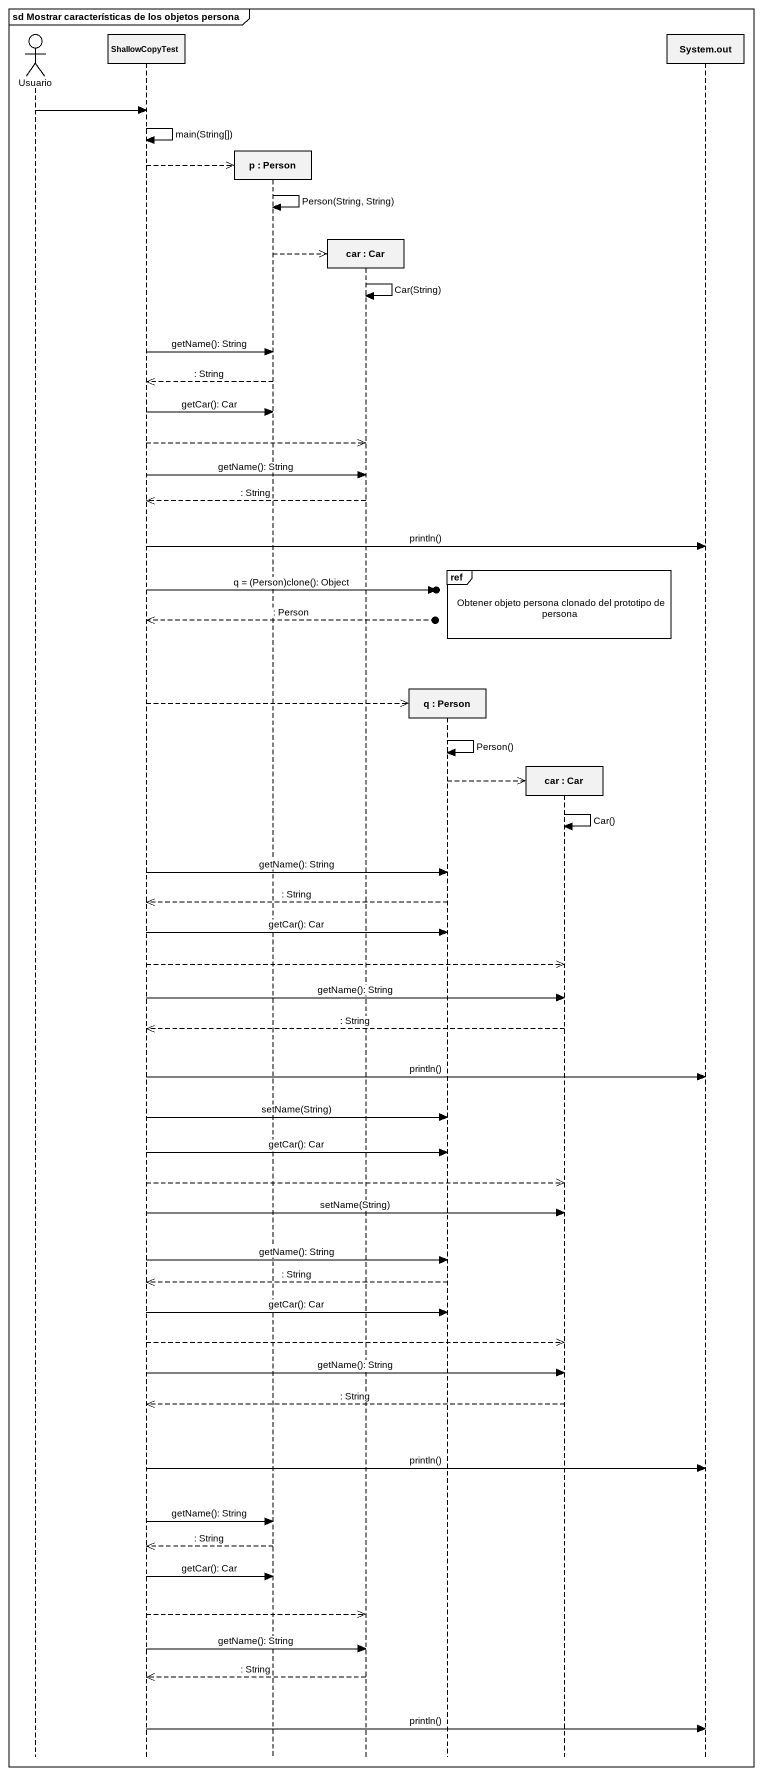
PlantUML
@startuml
mainframe sd Mostrar características de los objetos persona
hide footbox
actor Usuario
participant ShallowCopyTest
participant "p : Person" as p
participant "car : Car" as car
participant "q : Person" as q
participant "car : Car" as car_2
participant "System.out" as System_out

Usuario -> ShallowCopyTest
ShallowCopyTest -> ShallowCopyTest : main(String[])
ShallowCopyTest -->> p **
p -> p : Person(String, String)
p -->> car **
car -> car : Car(String)
ShallowCopyTest -> p : getName(): String
p -->> ShallowCopyTest : : String
ShallowCopyTest -> p : getCar(): Car
ShallowCopyTest -->> car
ShallowCopyTest -> car : getName(): String
car -->> ShallowCopyTest : : String
ShallowCopyTest -> System_out : println()
ref over q, car_2 : Obtener objeto persona clonado del prototipo de persona
ShallowCopyTest ->o] : q = (Person)clone(): Object
ShallowCopyTest <<--o] : : Person
ShallowCopyTest -->> q **
q -> q : Person()
q -->> car_2 **
car_2 -> car_2 : Car()
ShallowCopyTest -> q : getName(): String
q -->> ShallowCopyTest : : String
ShallowCopyTest -> q : getCar(): Car
ShallowCopyTest -->> car_2
ShallowCopyTest -> car_2 : getName(): String
car_2 -->> ShallowCopyTest : : String
ShallowCopyTest -> System_out : println()
ShallowCopyTest -> q : setName(String)
ShallowCopyTest -> q : getCar(): Car
ShallowCopyTest -->> car_2
ShallowCopyTest -> car_2 : setName(String)
ShallowCopyTest -> q : getName(): String
q -->> ShallowCopyTest : : String
ShallowCopyTest -> q : getCar(): Car
ShallowCopyTest -->> car_2
ShallowCopyTest -> car_2 : getName(): String
car_2 -->> ShallowCopyTest : : String
ShallowCopyTest -> System_out : println()
ShallowCopyTest -> p : getName(): String
p -->> ShallowCopyTest : : String
ShallowCopyTest -> p : getCar(): Car
ShallowCopyTest -->> car
ShallowCopyTest -> car : getName(): String
car -->> ShallowCopyTest : : String
ShallowCopyTest -> System_out : println()
@enduml
